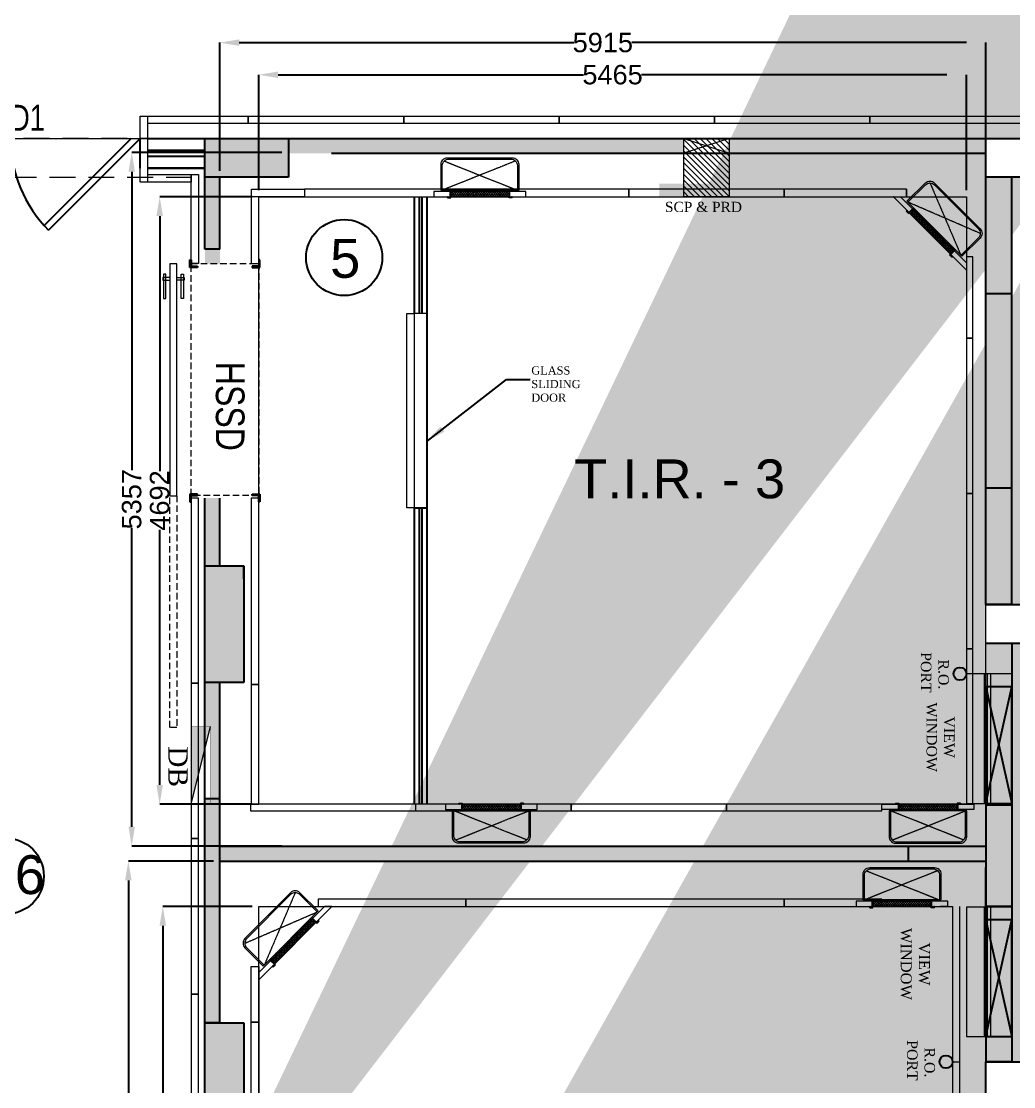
# Model space of a CAD drawing. Extents: x 11034434 to 11724204, y -4674497 to -3911811.
# Drawn here: x 11299033 to 11306696, y -4626334 to -4618108 of the extents above; entities that cross this region are included whole.
import ezdxf

# ---------------------------------------------------------------- set-up
doc = ezdxf.new("R2010")
doc.units = 0
doc.header["$MEASUREMENT"] = 0
doc.header["$PDMODE"] = 35
for name, pattern in [('CENTER', [0]), ('DASHED', [0.75, 0.5, -0.25]), ('DASHED2', [0.375, 0.25, -0.125]), ('HIDDEN', [0.375, 0.25, -0.125])]:
    doc.linetypes.add(name, pattern=pattern)
doc.layers.get('0').update_dxf_attribs({"color": 251, "linetype": 'CONTINUOUS'})
doc.layers.get('Defpoints').update_dxf_attribs({"color": 251, "linetype": 'CONTINUOUS'})
for name, color, linetype, lineweight in [('0.0', 251, 'CONTINUOUS', 0), ('MEDI O2', 3, 'CONTINUOUS', 25), ('OT TEXT', 251, 'CONTINUOUS', 5), ('VENT', 251, 'DASHED', 0), ('WALL PANEL', 7, 'CONTINUOUS', 15)]:
    doc.layers.add(name, color=color, linetype=linetype, lineweight=lineweight)
for name, color, linetype in [('BEAM', 251, 'CONTINUOUS'), ('BLOCK', 251, 'CONTINUOUS'), ('HATCH', 251, 'CONTINUOUS'), ('HS', 251, 'CONTINUOUS'), ('OT WALL', 252, 'CONTINUOUS'), ('OT WRITING BOARD', 7, 'CONTINUOUS'), ('PRD', 251, 'CONTINUOUS'), ('RD', 3, 'CONTINUOUS'), ('SECTION', 251, 'CONTINUOUS')]:
    doc.layers.add(name, color=color, linetype=linetype)
doc.styles.add('0_RM-NM', font='arial.ttf')
doc.styles.add('ARIAL', font='arial.ttf', dxfattribs={"width": 0.75})
doc.styles.add('Arial_3', font='arial.ttf', dxfattribs={"width": 0.8, "height": 245.883234})
doc.styles.get("Standard").update_dxf_attribs({"font": 'arial.ttf'})
doc.dimstyles.new('Scale 50', dxfattribs={"dimscale": 0, "dimtxt": 150, "dimasz": 150, "dimexe": 0, "dimexo": 50, "dimgap": 0, "dimtad": 0, "dimtoh": 1, "dimdec": 0, "dimzin": 0, "dimdsep": 46, "dimtxsty": '0_RM-NM', "dimcen": 0, "dimdle": 100, "dimclrd": 204, "dimclre": 212, "dimclrt": 224, "dimadec": 0, "dimazin": 0, "dimtfac": 1, "dimtdec": 0, "dimtofl": 0, "dimtmove": 1, "dimatfit": 3, "dimfxl": 1, "dimtolj": 1, "dimtzin": 0, "dimlwe": -1, "dimarcsym": 0})

# ---------------------------------------------------------------- blocks, each defined once
blk = doc.blocks.new('A$C4C3A21FC')
at = {"color": 177, "ltscale": 15, "true_color": 0x293189}
for p, q in [((0, 0), (0, 60)), ((0, 60), (60, 60)), ((60, 50), (10, 50)), ((10, 50), (10, 0)), ((60, 60), (60, 50)), ((10, 0), (0, 0))]:
    blk.add_line(p, q, dxfattribs=at)
blk = doc.blocks.new('A$C067107AD')
at = {"color": 21, "linetype": 'DASHED', "lineweight": 20, "ltscale": 100}
blk.add_lwpolyline([(-1790.9, -53.8), (-1790.9, 0), (-3579.8, 0), (-3579.8, -53.8)], close=True, dxfattribs=at)
at = {"color": 14, "lineweight": 20}
blk.add_lwpolyline([(0, -53.8), (-1790.9, -53.8), (-1790.9, 0), (0, 0), (0, -53.8)], dxfattribs=at)
for points in [[(-79.4, 50.9), (-267.4, 50.9), (-267.4, 32.2), (-79.4, 32.2)], [(-106.1, 56.2), (-127.4, 56.2), (-127.4, -1.1), (-106.1, -1.1)], [(-106.1, -109.9), (-127.4, -109.9), (-127.4, -52.7), (-106.1, -52.7)], [(-79.4, -104.6), (-267.4, -104.6), (-267.4, -86), (-79.4, -86)]]:
    blk.add_lwpolyline(points, close=True, dxfattribs=at)
blk = doc.blocks.new('A$C746E60D0')
at = {"lineweight": 15, "ltscale": 200}
h = blk.add_hatch(dxfattribs=at)
h.set_pattern_fill('ANSI37', color=251, scale=100, angle=540, style=0)
h.set_pattern_definition([(225, (40761.635, 430672.29), (8.83883476, -8.83883476), []), (315, (40761.635, 430672.29), (8.83883476, 8.83883476), [])])
h.paths.add_polyline_path([(0, 225.2), (-50, 225.2), (-50, -224.8), (0, -224.8)])
at = {"layer": 'RD', "color": 123, "lineweight": 15}
for p, q in [((-50, -299.6), (-50, 300.1)), ((10, 250.2), (0, 250.2)), ((0, 245.2), (0, 250.2)), ((10, 250.2), (10, 225.2)), ((5, 230.2), (-50, 230.2)), ((10, 225.2), (-50, 225.2)), ((5, 245.2), (0, 245.2)), ((0, -225.2), (0, 225.2)), ((5, 245.2), (5, 230.2)), ((10, -225.2), (-50, -225.2)), ((5, -230.2), (-50, -230.2)), ((5, -245.2), (0, -245.2)), ((0, -250.2), (0, -245.2)), ((5, -245.2), (5, -230.2)), ((10, -250.2), (10, -225.2)), ((10, -250.2), (0, -250.2))]:
    blk.add_line(p, q, dxfattribs=at)
for points in [[(-50, 300.1), (-250, 300.1, 0.414214), (-300, 250.1), (-300, -249.6, 0.414214), (-250, -299.6), (-50, -299.6)], [(-50, 290.1), (-240, 290.1, 0.414214), (-290, 240.1), (-290, -239.6, 0.414214), (-240, -289.6), (-50, -289.6)]]:
    blk.add_lwpolyline(points, format="xyb", dxfattribs=at)
at = {"layer": 'VENT', "linetype": 'DASHED2', "lineweight": 15}
for p, q in [((-275.4, -275), (-50, 290.1)), ((-275.4, 275.4), (-50, -289.6))]:
    blk.add_line(p, q, dxfattribs=at)
blk = doc.blocks.new('A$C42650223')
at = {"layer": 'WALL PANEL', "color": 150, "lineweight": 15}
blk.add_lwpolyline([(282.8, 226.2), (282.8, 282.8), (-282.8, -282.8), (-226.2, -282.8), (282.8, 226.2)], dxfattribs=at)
at = {"layer": 'OT WALL', "xscale": 0.9998750156232056, "yscale": 0.9998750156232056, "zscale": 0.9998750156232056, "rotation": 134.9999999999999}
blk.add_blockref('A$C746E60D0', (0, 0), dxfattribs=at)
blk = doc.blocks.new('A$C3EFD70D2')
at = {"layer": 'WALL PANEL', "color": 150, "lineweight": 15}
blk.add_lwpolyline([(-354.3, 0), (354.3, 0), (354.3, 40), (-354.3, 40)], close=True, dxfattribs=at)
at = {"layer": 'OT WALL', "xscale": -1.000266620452229, "yscale": 1.000266620452229, "zscale": 1.000266620452229, "rotation": 90.00000000008568}
blk.add_blockref('A$C746E60D0', (0.8, 0), dxfattribs=at)
blk = doc.blocks.new('A$C6EB30F4E')
at = {"layer": 'BLOCK', "color": 7, "lineweight": 0, "ltscale": 500}
blk.add_lwpolyline([(0, 1000), (0, 0), (350, 0), (350, 1000)], close=True, dxfattribs=at)
for points in [[(136.3, 1000), (136.3, 0)], [(161.3, 1000), (161.3, 0)], [(186.3, 1000), (186.3, 0)]]:
    blk.add_lwpolyline(points, dxfattribs=at)
blk = doc.blocks.new('*D297')
at = {"color": 212, "ltscale": 500, "transparency": 16777216}
for p, q in [((11300865.7, -4619412), (11300865.7, -4618520.6)), ((11306330.7, -4619412), (11306330.7, -4618520.6))]:
    blk.add_line(p, q, dxfattribs=at)
at = {"color": 204, "lineweight": -2, "ltscale": 500, "transparency": 16777216}
for p, q in [((11301015.7, -4618520.6), (11303373.6, -4618520.6)), ((11306180.7, -4618520.6), (11303822.7, -4618520.6))]:
    blk.add_line(p, q, dxfattribs=at)
at = {"color": 204, "linetype": 'CENTER', "transparency": 16777216}
for points in [[(11301015.7, -4618495.6), (11301015.7, -4618545.6), (11300865.7, -4618520.6)], [(11306180.7, -4618545.6), (11306180.7, -4618495.6), (11306330.7, -4618520.6)]]:
    blk.add_solid(points, dxfattribs=at)
at = {"layer": 'Defpoints', "color": 0, "linetype": 'CENTER', "transparency": 16777216}
for p in [(11306330.7, -4618520.6), (11300865.7, -4619462), (11306330.7, -4619462)]:
    blk.add_point(p, dxfattribs=at)
at = {"color": 224, "linetype": 'CENTER', "ltscale": 500, "transparency": 16777216, "insert": (11303598.2, -4618520.6), "char_height": 150, "attachment_point": 5, "style": '0_RM-NM'}
blk.add_mtext('\\A1;5465', dxfattribs=at)
blk = doc.blocks.new('*D298')
at = {"color": 212, "ltscale": 500, "transparency": 16777216}
for p, q in [((11300815.7, -4619462), (11300101.2, -4619462)), ((11300815.7, -4624153.7), (11300101.2, -4624153.7))]:
    blk.add_line(p, q, dxfattribs=at)
at = {"color": 204, "lineweight": -2, "ltscale": 500, "transparency": 16777216}
for p, q in [((11300101.2, -4619612), (11300101.2, -4621581.6)), ((11300101.2, -4624003.7), (11300101.2, -4622034.1))]:
    blk.add_line(p, q, dxfattribs=at)
at = {"color": 204, "linetype": 'CENTER', "transparency": 16777216}
for points in [[(11300126.2, -4619612), (11300076.2, -4619612), (11300101.2, -4619462)], [(11300076.2, -4624003.7), (11300126.2, -4624003.7), (11300101.2, -4624153.7)]]:
    blk.add_solid(points, dxfattribs=at)
at = {"layer": 'Defpoints', "color": 0, "linetype": 'CENTER', "transparency": 16777216}
for p in [(11300865.7, -4619462), (11300101.2, -4624153.7), (11300865.7, -4624153.7)]:
    blk.add_point(p, dxfattribs=at)
at = {"color": 224, "linetype": 'CENTER', "ltscale": 500, "transparency": 16777216, "insert": (11300101.2, -4621807.8), "char_height": 150, "attachment_point": 5, "rotation": 89.99999, "style": '0_RM-NM'}
blk.add_mtext('\\A1;4692', dxfattribs=at)
blk = doc.blocks.new('*D299')
at = {"color": 212, "ltscale": 500, "transparency": 16777216}
for p, q in [((11300565.7, -4619262), (11300565.7, -4618272.6)), ((11306480.7, -4619262), (11306480.7, -4618272.6))]:
    blk.add_line(p, q, dxfattribs=at)
at = {"color": 204, "lineweight": -2, "ltscale": 500, "transparency": 16777216}
for p, q in [((11300715.7, -4618272.6), (11303298.6, -4618272.6)), ((11306330.7, -4618272.6), (11303747.7, -4618272.6))]:
    blk.add_line(p, q, dxfattribs=at)
at = {"color": 204, "linetype": 'CENTER', "transparency": 16777216}
for points in [[(11300715.7, -4618247.6), (11300715.7, -4618297.6), (11300565.7, -4618272.6)], [(11306330.7, -4618297.6), (11306330.7, -4618247.6), (11306480.7, -4618272.6)]]:
    blk.add_solid(points, dxfattribs=at)
at = {"layer": 'Defpoints', "color": 0, "linetype": 'CENTER', "transparency": 16777216}
for p in [(11306480.7, -4618272.6), (11300565.7, -4619312), (11306480.7, -4619312)]:
    blk.add_point(p, dxfattribs=at)
at = {"color": 224, "linetype": 'CENTER', "ltscale": 500, "transparency": 16777216, "insert": (11303523.2, -4618272.6), "char_height": 150, "attachment_point": 5, "style": '0_RM-NM'}
blk.add_mtext('\\A1;5915', dxfattribs=at)
blk = doc.blocks.new('*D300')
at = {"color": 212, "ltscale": 500, "transparency": 16777216}
for p, q in [((11301045.7, -4619119.6), (11299885.2, -4619119.6)), ((11301045.7, -4624477), (11299885.2, -4624477))]:
    blk.add_line(p, q, dxfattribs=at)
at = {"color": 204, "lineweight": -2, "ltscale": 500, "transparency": 16777216}
for p, q in [((11299885.2, -4619269.6), (11299885.2, -4621574.3)), ((11299885.2, -4624327), (11299885.2, -4622022.3))]:
    blk.add_line(p, q, dxfattribs=at)
at = {"color": 204, "linetype": 'CENTER', "transparency": 16777216}
for points in [[(11299910.2, -4619269.6), (11299860.2, -4619269.6), (11299885.2, -4619119.6)], [(11299860.2, -4624327), (11299910.2, -4624327), (11299885.2, -4624477)]]:
    blk.add_solid(points, dxfattribs=at)
at = {"layer": 'Defpoints', "color": 0, "linetype": 'CENTER', "transparency": 16777216}
for p in [(11301095.7, -4619119.6), (11299885.2, -4624477), (11301095.7, -4624477)]:
    blk.add_point(p, dxfattribs=at)
at = {"color": 224, "linetype": 'CENTER', "ltscale": 500, "transparency": 16777216, "insert": (11299885.2, -4621798.3), "char_height": 150, "attachment_point": 5, "rotation": 90, "style": '0_RM-NM'}
blk.add_mtext('\\A1;5357', dxfattribs=at)
blk = doc.blocks.new('*D291')
at = {"color": 212, "ltscale": 500, "transparency": 16777216}
for p, q in [((11300515.7, -4624592), (11299859.2, -4624592)), ((11300515.7, -4629742), (11299859.2, -4629742))]:
    blk.add_line(p, q, dxfattribs=at)
at = {"color": 204, "lineweight": -2, "ltscale": 500, "transparency": 16777216}
for p, q in [((11299859.2, -4624742), (11299859.2, -4626943.2)), ((11299859.2, -4629592), (11299859.2, -4627390.7))]:
    blk.add_line(p, q, dxfattribs=at)
at = {"color": 204, "linetype": 'CENTER', "transparency": 16777216}
for points in [[(11299884.2, -4624742), (11299834.2, -4624742), (11299859.2, -4624592)], [(11299834.2, -4629592), (11299884.2, -4629592), (11299859.2, -4629742)]]:
    blk.add_solid(points, dxfattribs=at)
at = {"layer": 'Defpoints', "color": 0, "linetype": 'CENTER', "transparency": 16777216}
for p in [(11299859.2, -4624592), (11300565.7, -4624592), (11300565.7, -4629742)]:
    blk.add_point(p, dxfattribs=at)
at = {"color": 224, "linetype": 'CENTER', "ltscale": 500, "transparency": 16777216, "insert": (11299859.2, -4627167), "char_height": 150, "attachment_point": 5, "rotation": 90, "style": '0_RM-NM'}
blk.add_mtext('\\A1;5150', dxfattribs=at)
blk = doc.blocks.new('*D292')
at = {"color": 212, "ltscale": 500, "transparency": 16777216}
for p, q in [((11300815.7, -4624942), (11300125.2, -4624942)), ((11300815.7, -4629592), (11300125.2, -4629592))]:
    blk.add_line(p, q, dxfattribs=at)
at = {"color": 204, "lineweight": -2, "ltscale": 500, "transparency": 16777216}
for p, q in [((11300125.2, -4625092), (11300125.2, -4627040.3)), ((11300125.2, -4629442), (11300125.2, -4627493.7))]:
    blk.add_line(p, q, dxfattribs=at)
at = {"color": 204, "linetype": 'CENTER', "transparency": 16777216}
for points in [[(11300150.2, -4625092), (11300100.2, -4625092), (11300125.2, -4624942)], [(11300100.2, -4629442), (11300150.2, -4629442), (11300125.2, -4629592)]]:
    blk.add_solid(points, dxfattribs=at)
at = {"layer": 'Defpoints', "color": 0, "linetype": 'CENTER', "transparency": 16777216}
for p in [(11300125.2, -4624942), (11300865.7, -4624942), (11300865.7, -4629592)]:
    blk.add_point(p, dxfattribs=at)
at = {"color": 224, "linetype": 'CENTER', "ltscale": 500, "transparency": 16777216, "insert": (11300125.2, -4627267), "char_height": 150, "attachment_point": 5, "rotation": 90, "style": '0_RM-NM'}
blk.add_mtext('\\A1;4650', dxfattribs=at)
blk = doc.blocks.new('A$C2EC22F09')
at = {"lineweight": 15, "ltscale": 5}
h = blk.add_hatch(color=251, dxfattribs=at)
h.dxf.hatch_style = 1
h.paths.add_polyline_path([(150, 300), (0, 300), (0, -300)])
at = {"color": 7, "lineweight": 15, "ltscale": 5}
blk.add_line((0, -300), (150, 300), dxfattribs=at)
at = {"color": 7, "lineweight": 15, "ltscale": 5, "const_width": 2.42}
blk.add_lwpolyline([(0, -300), (0, 300), (150, 300), (150, -300), (0, -300)], dxfattribs=at)
at = {"layer": 'OT TEXT', "color": 117, "lineweight": 5, "insert": (-100.4, -9), "char_height": 150, "attachment_point": 5, "rotation": 270}
blk.add_mtext('{\\fTimes New Roman|b0|i0|c0|p18;\\C5;DB}', dxfattribs=at)

msp = doc.modelspace()

# ---------------------------------------------------------------- hatches: boundary and pattern name
at = {"ltscale": 500}
h = msp.add_hatch(color=256, dxfattribs=at)
h.paths.add_polyline_path([(11304498.9, -4619012), (11304498.9, -4619127), (11306480.7, -4619127), (11306480.7, -4619012)])
h.paths.add_polyline_path([(11304148.9, -4619127), (11304148.9, -4619012), (11301095.7, -4619012), (11301095.7, -4619127)])
at = {"lineweight": 15, "ltscale": 10}
h = msp.add_hatch(dxfattribs=at)
h.set_pattern_fill('ANSI31', color=1, scale=10.000353, angle=270)
h.set_pattern_definition([(315, (11613809.818, -5108877.197), (22.451432, 22.451432), [])])
h.paths.add_polyline_path([(11304148.9, -4619012), (11304498.9, -4619012), (11304498.9, -4619462), (11304148.9, -4619462)])
at = {"ltscale": 500}
for points in [[(11300565.7, -4619312), (11300450.7, -4619312), (11300450.7, -4619980), (11300565.7, -4619980)], [(11300562.7, -4621788.6), (11300447.7, -4621788.6), (11300450.7, -4622312), (11300565.7, -4622312)], [(11300565.7, -4624112), (11300450.7, -4624112), (11300450.7, -4624942), (11300565.7, -4624942)], [(11306480.7, -4624477), (11300565.7, -4624477), (11300565.7, -4624592), (11306480.7, -4624592)]]:
    msp.add_hatch(color=256, dxfattribs=at).paths.add_polyline_path(points)
at = {"layer": 'HATCH', "ltscale": 500}
h = msp.add_hatch(color=251, dxfattribs=at)
h.dxf.hatch_style = 1
h.paths.add_polyline_path([(11284390.7, -4648802), (11284690.7, -4648802), (11284690.7, -4649702), (11284390.7, -4649702)])
h.paths.add_polyline_path([(11327800.7, -4652667), (11328700.7, -4652667), (11328700.7, -4652967), (11327800.7, -4652967)])
h.paths.add_polyline_path([(11302215.7, -4658732), (11302515.7, -4658732), (11302515.7, -4659632), (11302215.7, -4659632)])
h.paths.add_polyline_path([(11324600.7, -4658732), (11325200.7, -4658732), (11325200.7, -4659032), (11324600.7, -4659032)])
h.paths.add_polyline_path([(11280960.7, -4640612), (11281710.7, -4640612), (11281710.7, -4640912), (11280960.7, -4640912)])
h.paths.add_polyline_path([(11280960.7, -4644142), (11281860.7, -4644142), (11281860.7, -4644442), (11280960.7, -4644442)])
h.paths.add_polyline_path([(11317942.4, -4658632), (11318770.7, -4658632), (11318770.7, -4658932), (11317942.4, -4658932)])
h.paths.add_polyline_path([(11294185.7, -4658032), (11294485.7, -4658032), (11294485.7, -4658932), (11294185.7, -4658932)])
h.paths.add_polyline_path([(11288015.7, -4658182), (11288315.7, -4658182), (11288315.7, -4658932), (11288015.7, -4658932)])
h.paths.add_polyline_path([(11287690.7, -4658957), (11287990.7, -4658957), (11287990.7, -4659707), (11287690.7, -4659707)])
h.paths.add_polyline_path([(11280960.7, -4629742), (11281710.7, -4629742), (11281710.7, -4630042), (11280960.7, -4630042)])
h.paths.add_polyline_path([(11327800.7, -4629742), (11328700.7, -4629742), (11328700.7, -4630042), (11327800.7, -4630042)])
h.paths.add_polyline_path([(11280860.7, -4648802), (11281160.7, -4648802), (11281160.7, -4649702), (11280860.7, -4649702)])
h.paths.add_polyline_path([(11287690.7, -4658182), (11287990.7, -4658182), (11287990.7, -4658932), (11287690.7, -4658932)])
h.paths.add_polyline_path([(11327700.7, -4616012), (11328000.7, -4616012), (11328000.7, -4615033.7), (11327700.7, -4615033.7)])
h.paths.add_polyline_path([(11280960.7, -4637012), (11281710.7, -4637012), (11281710.7, -4637312), (11280960.7, -4637312)])
h.paths.add_polyline_path([(11309415.7, -4658732), (11309715.7, -4658732), (11309715.7, -4659632), (11309415.7, -4659632)])
h.paths.add_polyline_path([(11327800.7, -4609782), (11328700.7, -4609782), (11328700.7, -4610082), (11327800.7, -4610082)])
h.paths.add_polyline_path([(11327800.7, -4626142), (11328700.7, -4626142), (11328700.7, -4626442), (11327800.7, -4626442)])
h.paths.add_polyline_path([(11280960.7, -4633412), (11281710.7, -4633412), (11281710.7, -4633712), (11280960.7, -4633712)])
h.paths.add_polyline_path([(11313015.7, -4652702), (11313315.7, -4652702), (11313315.7, -4653602), (11313015.7, -4653602)])
h.paths.add_polyline_path([(11327800.7, -4633412), (11328700.7, -4633412), (11328700.7, -4633712), (11327800.7, -4633712)])
h.paths.add_polyline_path([(11286005.7, -4619012), (11286305.7, -4619012), (11286305.7, -4619612), (11286005.7, -4619612)])
h.paths.add_polyline_path([(11280960.7, -4619012), (11281860.7, -4619012), (11281860.7, -4619312), (11280960.7, -4619312)])
h.paths.add_polyline_path([(11327800.7, -4619012), (11328600.7, -4619012), (11328600.7, -4619312), (11327800.7, -4619312)])
h.paths.add_polyline_path([(11324600.7, -4647742), (11325299.6, -4647742), (11325299.6, -4648042), (11324600.7, -4648042)])
h.paths.add_polyline_path([(11321770.7, -4658632), (11322598.9, -4658632), (11322598.9, -4658932), (11321770.7, -4658932)])
h.paths.add_polyline_path([(11327800.7, -4640612), (11328700.7, -4640612), (11328700.7, -4640912), (11327800.7, -4640912)])
h.paths.add_polyline_path([(11286005.7, -4615412), (11286305.7, -4615412), (11286305.7, -4616012), (11286005.7, -4616012)])
h.paths.add_polyline_path([(11286330.7, -4615412), (11286630.7, -4615412), (11286630.7, -4616012), (11286330.7, -4616012)])
h.paths.add_polyline_path([(11282340.7, -4615112), (11282640.7, -4615112), (11282640.7, -4616012), (11282340.7, -4616012)])
h.paths.add_polyline_path([(11327800.7, -4658632), (11328700.7, -4658632), (11328700.7, -4658932), (11327800.7, -4658932)])
h.paths.add_polyline_path([(11300450.7, -4607482), (11300750.7, -4607482), (11300750.7, -4608382), (11300450.7, -4608382)])
h.paths.add_polyline_path([(11306480.7, -4607482), (11306780.7, -4607482), (11306780.7, -4608382), (11306480.7, -4608382)])
h.paths.add_polyline_path([(11284390.7, -4658182), (11284690.7, -4658182), (11284690.7, -4658932), (11284390.7, -4658932)])
h.paths.add_polyline_path([(11286330.7, -4619012), (11286630.7, -4619012), (11286630.7, -4619612), (11286330.7, -4619612)])
h.paths.add_polyline_path([(11297150.7, -4607482), (11297450.7, -4607482), (11297450.7, -4608382), (11297150.7, -4608382)])
h.paths.add_polyline_path([(11282340.7, -4609232), (11282640.7, -4609232), (11282640.7, -4609982), (11282340.7, -4609982)])
h.paths.add_polyline_path([(11286005.7, -4622612), (11286305.7, -4622612), (11286305.7, -4623212), (11286005.7, -4623212)])
h.paths.add_polyline_path([(11286330.7, -4623212), (11286630.7, -4623212), (11286630.7, -4622612), (11286330.7, -4622612)])
h.paths.add_polyline_path([(11284390.7, -4643692), (11284690.7, -4643692), (11284690.7, -4644442), (11284390.7, -4644442)])
h.paths.add_polyline_path([(11286005.7, -4609232), (11286305.7, -4609232), (11286305.7, -4609982), (11286005.7, -4609982)])
h.paths.add_polyline_path([(11283940.7, -4658957), (11284690.7, -4658957), (11284690.7, -4659257), (11283940.7, -4659257)])
h.paths.add_polyline_path([(11313015.7, -4658732), (11313315.7, -4658732), (11313315.7, -4659632), (11313015.7, -4659632)])
h.paths.add_polyline_path([(11284390.7, -4652702), (11284690.7, -4652702), (11284690.7, -4653452), (11284390.7, -4653452)])
h.paths.add_polyline_path([(11305815.7, -4658732), (11306115.7, -4658732), (11306115.7, -4659632), (11305815.7, -4659632)])
h.paths.add_polyline_path([(11327800.7, -4622612), (11328700.7, -4622612), (11328700.7, -4622912), (11327800.7, -4622912)])
h.paths.add_polyline_path([(11280960.7, -4626142), (11281710.7, -4626142), (11281710.7, -4626442), (11280960.7, -4626442)])
h.paths.add_polyline_path([(11321770.7, -4658957), (11322370.7, -4658957), (11322370.7, -4659257), (11321770.7, -4659257)])
h.paths.add_polyline_path([(11280685.7, -4658957), (11281435.7, -4658957), (11281435.7, -4659257), (11280685.7, -4659257)])
h.paths.add_polyline_path([(11318170.7, -4658957), (11318770.7, -4658957), (11318770.7, -4659257), (11318170.7, -4659257)])
h.paths.add_polyline_path([(11281860.7, -4622612), (11280960.7, -4622612), (11280960.7, -4622912), (11281860.7, -4622912)])
h.paths.add_polyline_path([(11294185.7, -4652702), (11294485.7, -4652702), (11294485.7, -4653602), (11294185.7, -4653602)])
h.paths.add_polyline_path([(11298615.7, -4658732), (11298915.7, -4658732), (11298915.7, -4659632), (11298615.7, -4659632)])
h.paths.add_polyline_path([(11318470.7, -4652702), (11318770.7, -4652702), (11318770.7, -4653602), (11318470.7, -4653602)])
h.paths.add_polyline_path([(11327800.7, -4644142), (11328700.7, -4644142), (11328700.7, -4644442), (11327800.7, -4644442)])
h.paths.add_polyline_path([(11327800.7, -4649402), (11328778.9, -4649402), (11328778.9, -4649702), (11327800.7, -4649702)])
h.paths.add_polyline_path([(11288760.7, -4609082), (11289060.7, -4609082), (11289060.7, -4609982), (11288760.7, -4609982)])
edge = h.paths.add_edge_path()
edge.add_line((11309265.7, -4609082), (11309265.7, -4609982))
edge.add_line((11321770.7, -4649702), (11322748.9, -4649702))
edge.add_line((11287690.7, -4643692), (11287690.7, -4644442))
edge.add_line((11309565.7, -4616012), (11309565.7, -4615112))
edge.add_line((11287990.7, -4653452), (11287990.7, -4652702))
edge.add_line((11288015.7, -4652702), (11288015.7, -4653452))
h.paths.add_polyline_path([(11306480.7, -4649402), (11307380.7, -4649402), (11307380.7, -4649702), (11306480.7, -4649702)], flags=17)
h.paths.add_polyline_path([(11291120.7, -4648802), (11291420.7, -4648802), (11291420.7, -4649702), (11291120.7, -4649702)], flags=17)
h.paths.add_polyline_path([(11288015.7, -4648952), (11288315.7, -4648952), (11288315.7, -4649702), (11288015.7, -4649702)], flags=17)
h.paths.add_polyline_path([(11288015.7, -4652702), (11288315.7, -4652702), (11288315.7, -4653452), (11288015.7, -4653452)], flags=17)
h.paths.add_polyline_path([(11296472.4, -4649402), (11297450.7, -4649402), (11297450.7, -4649702), (11296472.4, -4649702)], flags=17)
h.paths.add_polyline_path([(11298276.5, -4652702), (11299254.8, -4652702), (11299254.8, -4653002), (11298276.5, -4653002)], flags=17)
h.paths.add_polyline_path([(11311840.7, -4649402), (11312740.7, -4649402), (11312740.7, -4649702), (11311840.7, -4649702)], flags=17)
h.paths.add_polyline_path([(11300450.7, -4649402), (11301428.9, -4649402), (11301428.9, -4649702), (11300450.7, -4649702)], flags=17)
h.paths.add_polyline_path([(11317870.7, -4649402), (11318770.7, -4649402), (11318770.7, -4649702), (11317870.7, -4649702)], flags=17)
h.paths.add_polyline_path([(11287690.7, -4648952), (11287990.7, -4648952), (11287990.7, -4649702), (11287690.7, -4649702)], flags=17)
h.paths.add_polyline_path([(11287690.7, -4652702), (11287990.7, -4652702), (11287990.7, -4653452), (11287690.7, -4653452)], flags=17)
h.paths.add_polyline_path([(11311840.7, -4622612), (11312740.7, -4622612), (11312740.7, -4622912), (11311840.7, -4622912)], flags=17)
h.paths.add_polyline_path([(11306480.7, -4615412), (11306780.7, -4615412), (11306780.7, -4616012), (11306480.7, -4616012)], flags=16)
h.paths.add_polyline_path([(11306480.7, -4629742), (11307380.7, -4629742), (11307380.7, -4630042), (11306480.7, -4630042)], flags=17)
h.paths.add_polyline_path([(11303250.7, -4613552), (11303850.7, -4613552), (11303850.7, -4613852), (11303250.7, -4613852)], flags=17)
h.paths.add_polyline_path([(11303250.7, -4615712), (11303850.7, -4615712), (11303850.7, -4616012), (11303250.7, -4616012)], flags=16)
h.paths.add_polyline_path([(11311840.7, -4644142), (11312740.7, -4644142), (11312740.7, -4644442), (11311840.7, -4644442)], flags=17)
h.paths.add_polyline_path([(11287690.7, -4643692), (11287990.7, -4643692), (11287990.7, -4644442), (11287690.7, -4644442)], flags=17)
h.paths.add_polyline_path([(11297450.7, -4633712), (11296550.7, -4633712), (11296550.7, -4633412), (11297450.7, -4633412)], flags=17)
h.paths.add_polyline_path([(11290520.7, -4640612), (11291420.7, -4640612), (11291420.7, -4640912), (11290520.7, -4640912)], flags=17)
h.paths.add_polyline_path([(11297150.7, -4643842), (11297450.7, -4643842), (11297450.7, -4644742), (11297150.7, -4644742)], flags=17)
h.paths.add_polyline_path([(11290520.7, -4644142), (11291420.7, -4644142), (11291420.7, -4644442), (11290520.7, -4644442)], flags=17)
h.paths.add_polyline_path([(11306480.7, -4640612), (11307380.7, -4640612), (11307380.7, -4640912), (11306480.7, -4640912)], flags=17)
h.paths.add_polyline_path([(11288015.7, -4643692), (11288315.7, -4643692), (11288315.7, -4644442), (11288015.7, -4644442)], flags=17)
h.paths.add_polyline_path([(11290520.7, -4637012), (11291420.7, -4637012), (11291420.7, -4637312), (11290520.7, -4637312)], flags=17)
h.paths.add_polyline_path([(11311840.7, -4626142), (11312740.7, -4626142), (11312740.7, -4626442), (11311840.7, -4626442)], flags=17)
h.paths.add_polyline_path([(11311840.7, -4637012), (11312740.7, -4637012), (11312740.7, -4637312), (11311840.7, -4637312)], flags=17)
h.paths.add_polyline_path([(11311840.7, -4633412), (11312740.7, -4633412), (11312740.7, -4633712), (11311840.7, -4633712)], flags=17)
h.paths.add_polyline_path([(11315340.7, -4647742), (11315940.7, -4647742), (11315940.7, -4648042), (11315340.7, -4648042)], flags=17)
h.paths.add_polyline_path([(11321770.7, -4629742), (11322670.7, -4629742), (11322670.7, -4630042), (11321770.7, -4630042)], flags=17)
h.paths.add_polyline_path([(11317870.7, -4629742), (11318770.7, -4629742), (11318770.7, -4630042), (11317870.7, -4630042)], flags=17)
h.paths.add_polyline_path([(11300450.7, -4636712), (11300750.7, -4636712), (11300750.7, -4637612), (11300450.7, -4637612)], flags=17)
h.paths.add_polyline_path([(11306480.7, -4637012), (11307380.7, -4637012), (11307380.7, -4637312), (11306480.7, -4637312)], flags=17)
h.paths.add_polyline_path([(11321770.7, -4649402), (11322748.9, -4649402), (11322748.9, -4649702), (11321770.7, -4649702)], flags=17)
h.paths.add_polyline_path([(11297150.7, -4636712), (11297450.7, -4636712), (11297450.7, -4637612), (11297150.7, -4637612)], flags=17)
h.paths.add_polyline_path([(11318470.7, -4636712), (11318770.7, -4636712), (11318770.7, -4637612), (11318470.7, -4637612)], flags=17)
h.paths.add_polyline_path([(11300450.7, -4629742), (11301350.7, -4629742), (11301350.7, -4630042), (11300450.7, -4630042)], flags=17)
h.paths.add_polyline_path([(11313568.2, -4615712), (11314468.2, -4615712), (11314468.2, -4616012), (11313568.2, -4616012)], flags=17)
h.paths.add_polyline_path([(11317870.7, -4615712), (11318770.7, -4615712), (11318770.7, -4616012), (11317870.7, -4616012)], flags=17)
h.paths.add_polyline_path([(11321770.7, -4615712), (11322670.7, -4615712), (11322670.7, -4616012), (11321770.7, -4616012)], flags=17)
h.paths.add_polyline_path([(11306480.7, -4633412), (11307380.7, -4633412), (11307380.7, -4633712), (11306480.7, -4633712)], flags=17)
h.paths.add_polyline_path([(11300450.7, -4633412), (11301350.7, -4633412), (11301350.7, -4633712), (11300450.7, -4633712)], flags=17)
h.paths.add_polyline_path([(11294020.7, -4647742), (11294620.7, -4647742), (11294620.7, -4648042), (11294020.7, -4648042)], flags=17)
h.paths.add_polyline_path([(11306480.7, -4622612), (11307380.7, -4622612), (11307380.7, -4622912), (11306480.7, -4622912)], flags=17)
h.paths.add_polyline_path([(11290520.7, -4633412), (11291420.7, -4633412), (11291420.7, -4633712), (11290520.7, -4633712)], flags=17)
h.paths.add_polyline_path([(11321770.7, -4633412), (11322670.7, -4633412), (11322670.7, -4633712), (11321770.7, -4633712)], flags=17)
h.paths.add_polyline_path([(11317870.7, -4633412), (11318770.7, -4633412), (11318770.7, -4633712), (11317870.7, -4633712)], flags=17)
h.paths.add_polyline_path([(11321770.7, -4636712), (11322070.7, -4636712), (11322070.7, -4637612), (11321770.7, -4637612)], flags=17)
h.paths.add_polyline_path([(11300450.7, -4640312), (11300750.7, -4640312), (11300750.7, -4641212), (11300450.7, -4641212)], flags=17)
h.paths.add_polyline_path([(11321770.7, -4643842), (11322070.7, -4643842), (11322070.7, -4644742), (11321770.7, -4644742)], flags=17)
h.paths.add_polyline_path([(11306480.7, -4626142), (11307380.7, -4626142), (11307380.7, -4626442), (11306480.7, -4626442)], flags=17)
h.paths.add_polyline_path([(11318470.7, -4625842), (11318770.7, -4625842), (11318770.7, -4626742), (11318470.7, -4626742)], flags=17)
h.paths.add_polyline_path([(11321770.7, -4625842), (11322070.7, -4625842), (11322070.7, -4626742), (11321770.7, -4626742)], flags=17)
h.paths.add_polyline_path([(11296550.7, -4629742), (11297450.7, -4629742), (11297450.7, -4630042), (11296550.7, -4630042)], flags=17)
h.paths.add_polyline_path([(11311645.4, -4629741.8), (11312740.7, -4629742), (11312740.7, -4630042), (11311645.4, -4630041.8)], flags=17)
h.paths.add_polyline_path([(11290520.7, -4629742), (11291420.7, -4629742), (11291420.7, -4630042), (11290520.7, -4630042)], flags=17)
h.paths.add_polyline_path([(11305476.5, -4652702), (11306454.8, -4652702), (11306454.8, -4653002), (11305476.5, -4653002)], flags=17)
h.paths.add_polyline_path([(11297150.7, -4640312), (11297450.7, -4640312), (11297450.7, -4641212), (11297150.7, -4641212)], flags=17)
h.paths.add_polyline_path([(11293005.7, -4609982), (11293305.7, -4609982), (11293305.7, -4609182), (11293005.7, -4609182)], flags=17)
h.paths.add_polyline_path([(11321770.7, -4622312), (11322070.7, -4622312), (11322070.7, -4623212), (11321770.7, -4623212)], flags=17)
h.paths.add_polyline_path([(11297150.7, -4612952), (11297450.7, -4612952), (11297450.7, -4613852), (11297150.7, -4613852)], flags=17)
h.paths.add_polyline_path([(11311840.7, -4619012), (11312740.7, -4619012), (11312740.7, -4619312), (11311840.7, -4619312)], flags=17)
h.paths.add_polyline_path([(11306480.7, -4612952), (11306780.7, -4612952), (11306780.7, -4613852), (11306480.7, -4613852)], flags=17)
h.paths.add_polyline_path([(11293005.7, -4615112), (11293305.7, -4615112), (11293305.7, -4616012), (11293005.7, -4616012)], flags=17)
h.paths.add_polyline_path([(11309265.7, -4615112), (11309565.7, -4615112), (11309565.7, -4616012), (11309265.7, -4616012)], flags=16)
h.paths.add_polyline_path([(11290520.7, -4619012), (11291420.7, -4619012), (11291420.7, -4619312), (11290520.7, -4619312)], flags=17)
h.paths.add_polyline_path([(11300450.7, -4619012), (11301095.7, -4619012), (11301095.7, -4619312), (11300450.7, -4619312)], flags=17)
h.paths.add_polyline_path([(11288760.7, -4615112), (11289060.7, -4615112), (11289060.7, -4616012), (11288760.7, -4616012)], flags=17)
h.paths.add_polyline_path([(11318470.7, -4609082), (11318770.7, -4609082), (11318770.7, -4609982), (11318470.7, -4609982)], flags=17)
h.paths.add_polyline_path([(11297150.7, -4615112), (11297450.7, -4615112), (11297450.7, -4616012), (11297150.7, -4616012)], flags=17)
h.paths.add_polyline_path([(11313868.2, -4609082), (11314168.2, -4609082), (11314168.2, -4609982), (11313868.2, -4609982)], flags=17)
h.paths.add_polyline_path([(11321770.7, -4619012), (11322670.7, -4619012), (11322670.7, -4619312), (11321770.7, -4619312)], flags=17)
h.paths.add_polyline_path([(11297150.7, -4625842), (11297450.7, -4625842), (11297450.7, -4626742), (11297150.7, -4626742)], flags=17)
h.paths.add_polyline_path([(11290520.7, -4622612), (11291420.7, -4622612), (11291420.7, -4622912), (11290520.7, -4622912)], flags=17)
h.paths.add_polyline_path([(11309265.7, -4609082), (11309565.7, -4609082), (11309565.7, -4609982), (11309265.7, -4609982)], flags=17)
h.paths.add_polyline_path([(11317870.7, -4619012), (11318770.7, -4619012), (11318770.7, -4619312), (11317870.7, -4619312)], flags=17)
h.paths.add_polyline_path([(11321770.7, -4609082), (11322070.7, -4609082), (11322070.7, -4609982), (11321770.7, -4609982)], flags=17)
h.paths.add_polyline_path([(11309076.5, -4652702), (11310054.8, -4652702), (11310054.8, -4653002), (11309076.5, -4653002)], flags=17)
h.paths.add_polyline_path([(11306480.7, -4619012), (11307380.7, -4619012), (11307380.7, -4619312), (11306480.7, -4619312)], flags=17)
h.paths.add_polyline_path([(11306480.7, -4644142), (11307380.7, -4644142), (11307380.7, -4644442), (11306480.7, -4644442)], flags=17)
h.paths.add_polyline_path([(11300450.7, -4622312), (11300750.7, -4622312), (11300750.7, -4623212), (11300450.7, -4623212)], flags=17)
h.paths.add_polyline_path([(11311840.7, -4640612), (11312740.7, -4640612), (11312740.7, -4640912), (11311840.7, -4640912)], flags=17)
h.paths.add_polyline_path([(11297150.7, -4623212), (11297450.7, -4623212), (11297450.7, -4622314.4), (11297150.7, -4622314.4)], flags=17)
h.paths.add_polyline_path([(11318470.7, -4640312), (11318770.7, -4640312), (11318770.7, -4641212), (11318470.7, -4641212)], flags=17)
h.paths.add_polyline_path([(11300450.7, -4643842), (11300750.7, -4643842), (11300750.7, -4644742), (11300450.7, -4644742)], flags=17)
h.paths.add_polyline_path([(11321770.7, -4640312), (11322070.7, -4640312), (11322070.7, -4641212), (11321770.7, -4641212)], flags=17)
h.paths.add_polyline_path([(11296472.4, -4619012), (11297450.7, -4619012), (11297450.7, -4619312), (11296472.4, -4619312)], flags=17)
h.paths.add_polyline_path([(11318470.7, -4643842), (11318770.7, -4643842), (11318770.7, -4644742), (11318470.7, -4644742)], flags=17)
h.paths.add_polyline_path([(11300450.7, -4625842), (11300750.7, -4625842), (11300750.7, -4626742), (11300450.7, -4626742)], flags=17)
h.paths.add_polyline_path([(11290520.7, -4626142), (11291420.7, -4626142), (11291420.7, -4626442), (11290520.7, -4626442)], flags=17)
h.paths.add_polyline_path([(11318470.7, -4622312), (11318770.7, -4622312), (11318770.7, -4623212), (11318470.7, -4623212)], flags=17)
h.paths.add_polyline_path([(11322070.7, -4652759.1), (11321770.7, -4652759.1), (11321770.7, -4653680.2), (11322070.7, -4653680.2)])
at = {"layer": 'HS', "lineweight": -3, "ltscale": 500}
h = msp.add_hatch(color=256, dxfattribs=at)
h.dxf.hatch_style = 1
h.paths.add_polyline_path([(11306680.7, -4621712), (11306480.7, -4621712), (11306480.7, -4622612), (11306680.7, -4622612)])
h.paths.add_polyline_path([(11306680.7, -4619312), (11306480.7, -4619312), (11306480.7, -4620212), (11306680.7, -4620212)])
h = msp.add_hatch(color=256, dxfattribs=at)
h.dxf.hatch_style = 1
h.paths.add_polyline_path([(11306480.7, -4621712), (11306680.7, -4621712), (11306680.7, -4620212), (11306480.7, -4620212)])
h = msp.add_hatch(color=256, dxfattribs=at)
h.dxf.hatch_style = 1
h.paths.add_polyline_path([(11306480.7, -4622912), (11306480.7, -4623146.9), (11306680.7, -4623146.9), (11306680.7, -4622912)])
at = {"layer": 'HS', "linetype": 'CENTER', "ltscale": 500, "true_color": 0x636466}
h = msp.add_hatch(color=251, dxfattribs=at)
h.dxf.hatch_style = 1
h.paths.add_polyline_path([(11300565.7, -4623212), (11300450.7, -4623212), (11300450.7, -4623553.7), (11300493.5, -4623553.7), (11300493.5, -4624112), (11300565.7, -4624112)])
at = {"layer": 'HS', "lineweight": -3, "ltscale": 500}
h = msp.add_hatch(color=256, dxfattribs=at)
h.dxf.hatch_style = 1
h.paths.add_polyline_path([(11306680.7, -4624156.7), (11306480.7, -4624156.7), (11306480.7, -4624942), (11306680.7, -4624942)])
at = {"layer": 'HS', "linetype": 'CENTER', "ltscale": 500, "true_color": 0x636466}
h = msp.add_hatch(color=251, dxfattribs=at)
h.dxf.hatch_style = 1
h.paths.add_polyline_path([(11300565.7, -4625842), (11300565.7, -4624942), (11300450.7, -4624942), (11300450.7, -4625842)])
at = {"layer": 'HS', "lineweight": -3, "ltscale": 500}
h = msp.add_hatch(color=256, dxfattribs=at)
h.dxf.hatch_style = 1
h.paths.add_polyline_path([(11306480.7, -4626142), (11306680.7, -4626142), (11306680.7, -4625946.9), (11306480.7, -4625946.9)])
at = {"layer": 'OT WRITING BOARD', "lineweight": 5, "ltscale": 30}
h = msp.add_hatch(color=256, dxfattribs=at)
h.dxf.hatch_style = 1
h.paths.add_polyline_path([(11303960.1, -4619462.4), (11303960, -4619362.4), (11304660, -4619362.7), (11304660.1, -4619462.8)])

# ---------------------------------------------------------------- linework, layer by layer
at = {"lineweight": 25}
for p, q in [((11299880.8, -4619012.8), (11299209.1, -4619684.6)), ((11299950.7, -4619013.7), (11299243.6, -4619720.8)), ((11300007.8, -4619012), (11300450.7, -4619012)), ((11301428.9, -4619012), (11306480.7, -4619012)), ((11300007.8, -4619104), (11300450.7, -4619104)), ((11300007.8, -4619150), (11300450.7, -4619150)), ((11301428.9, -4619127), (11306480.7, -4619127)), ((11300007.8, -4619242), (11300450.7, -4619242)), ((11300450.7, -4619866.6), (11300450.7, -4619312)), ((11300565.7, -4619866.6), (11300565.7, -4619312)), ((11306480.7, -4622612), (11306480.7, -4619312)), ((11306680.7, -4619312), (11306480.7, -4619312)), ((11306680.7, -4622612), (11306680.7, -4619312)), ((11302065.9, -4619462), (11302065.9, -4620364.8)), ((11302104.9, -4619462), (11302104.9, -4620364.8)), ((11302126.9, -4620364.8), (11302126.9, -4619462)), ((11302165.9, -4624153.7), (11302165.9, -4619462)), ((11300565.7, -4619866.6), (11300450.7, -4619866.6)), ((11306680.7, -4620212), (11306480.7, -4620212)), ((11306680.7, -4621712), (11306480.7, -4621712)), ((11300450.7, -4622312), (11300450.7, -4621788.6)), ((11300565.7, -4622312), (11300565.7, -4621788.6)), ((11302065.9, -4621864.7), (11302065.9, -4624153.7)), ((11302065.9, -4621864.7), (11302165.9, -4621864.7)), ((11302104.9, -4621864.7), (11302104.9, -4624153.7)), ((11302126.9, -4624153.7), (11302126.9, -4621864.7)), ((11300750.7, -4622412), (11300750.7, -4622312)), ((11306680.7, -4622612), (11306480.7, -4622612)), ((11306680.7, -4622912), (11306480.7, -4622912)), ((11306680.7, -4622912), (11306680.7, -4626142)), ((11300565.7, -4623212), (11300450.7, -4623212)), ((11300450.7, -4625842), (11300450.7, -4623212)), ((11300565.7, -4625842), (11300565.7, -4623212)), ((11306480.7, -4623812), (11306480.7, -4626142)), ((11300565.7, -4624112), (11300450.7, -4624112)), ((11306480.7, -4624156.7), (11306680.7, -4624156.7)), ((11300565.7, -4624477), (11306480.7, -4624477)), ((11301765.9, -4624477), (11301865.9, -4624477)), ((11300565.7, -4624592), (11306480.7, -4624592)), ((11300565.7, -4624942), (11300450.7, -4624942)), ((11306680.7, -4624942), (11306480.7, -4624942)), ((11300565.7, -4625842), (11300450.7, -4625842)), ((11306680.7, -4626142), (11306480.7, -4626142))]:
    msp.add_line(p, q, dxfattribs=at)
at = {"lineweight": 25, "ltscale": 500}
for p, q in [((11299950.7, -4619242), (11299950.7, -4619012)), ((11300007.8, -4619012), (11318770.7, -4619012)), ((11300450.7, -4619866.6), (11300450.7, -4619012)), ((11301095.7, -4619012), (11301095.7, -4619312)), ((11306480.7, -4619312), (11306480.7, -4619012)), ((11300450.7, -4619242), (11300007.8, -4619242)), ((11301095.7, -4619312), (11300450.7, -4619312)), ((11307380.7, -4619312), (11306480.7, -4619312)), ((11300450.7, -4627642), (11300450.7, -4621788.6)), ((11300450.7, -4622312), (11300750.7, -4622312)), ((11300750.7, -4622312), (11300750.7, -4623212)), ((11306480.7, -4622612), (11307380.7, -4622612)), ((11307380.7, -4622912), (11306480.7, -4622912)), ((11300750.7, -4623212), (11300450.7, -4623212)), ((11305880.7, -4624477), (11305880.7, -4624592)), ((11305880.7, -4624477), (11306480.7, -4624477)), ((11305880.7, -4624592), (11306480.7, -4624592)), ((11306480.7, -4625242), (11306480.7, -4624642)), ((11300450.7, -4625842), (11300750.7, -4625842)), ((11300750.7, -4625842), (11300750.7, -4626742)), ((11306480.7, -4626442), (11306480.7, -4626142)), ((11306480.7, -4626142), (11307380.7, -4626142))]:
    msp.add_line(p, q, dxfattribs=at)
at = {"color": 1, "linetype": 'DASHED2', "lineweight": 5, "ltscale": 200}
msp.add_lwpolyline([(11300865.7, -4619978.8), (11300865.7, -4621768.4), (11300343.1, -4621768.4), (11300344, -4619978.8)], close=True, dxfattribs=at)
at = {"color": 114, "lineweight": 5, "ltscale": 15, "true_color": 0x139b48, "const_width": 0.18}
for points in [[(11300343.5, -4619978.6), (11300865.7, -4619979), (11300865.7, -4619999), (11300343.5, -4619999), (11300343.5, -4619978.6)], [(11300343, -4621788.6), (11300865.6, -4621788.6), (11300865.7, -4621768.6), (11300343.1, -4621768.2), (11300343, -4621788.6)]]:
    msp.add_lwpolyline(points, dxfattribs=at)
at = {"lineweight": -3, "ltscale": 500}
for centre in [(11301525.8, -4619932.4), (11298913, -4624708.8)]:
    msp.add_circle(centre, 293.8, dxfattribs=at)
at = {"color": 1, "ltscale": 500}
for centre in [(11306280.9, -4623146.4), (11306173.9, -4626142.5)]:
    msp.add_circle(centre, 49.8, dxfattribs=at)
msp.add_ellipse((11299950.7, -4619013.7), major_axis=(717.2, 696.9), ratio=1, start_param=2.370538, end_param=3.155939)
at = {"layer": '0.0', "ltscale": 500}
for p, q in [((11297950.7, -4619012.8), (11299950.7, -4619012.8)), ((11302165.9, -4620364.8), (11302065.9, -4620364.8)), ((11302165.9, -4621864.7), (11302065.9, -4621864.7)), ((11306480.7, -4623266.1), (11306480.7, -4622612))]:
    msp.add_line(p, q, dxfattribs=at)
msp.add_lwpolyline([(11302008.5, -4620364.8), (11302065.9, -4620364.8), (11302065.9, -4621864.7), (11302008.5, -4621864.7)], close=True, dxfattribs=at)
at = {"layer": 'BEAM', "linetype": 'HIDDEN', "lineweight": 18, "ltscale": 800}
for p, q in [((11300450.7, -4619012), (11297450.7, -4619012)), ((11297450.7, -4619312), (11300450.7, -4619312))]:
    msp.add_line(p, q, dxfattribs=at)
at = {"layer": 'BLOCK', "color": 7, "lineweight": 0, "ltscale": 500}
for points in [[(11300865.7, -4619462), (11306330.7, -4619462), (11306330.7, -4624153.7), (11300865.7, -4624153.7)], [(11300865.7, -4624942.1), (11306223.7, -4624942.1), (11306223.7, -4629592), (11300865.7, -4629592)]]:
    msp.add_lwpolyline(points, close=True, dxfattribs=at)
at = {"layer": 'PRD', "lineweight": 15, "ltscale": 500, "elevation": 1103.3}
msp.add_lwpolyline([(11304148.9, -4619012), (11304498.9, -4619012), (11304498.9, -4619127), (11304148.9, -4619127)], close=True, dxfattribs=at)
for points in [[(11304148.9, -4619012), (11304498.9, -4619127)], [(11304498.9, -4619012), (11304148.9, -4619127)]]:
    msp.add_lwpolyline(points, dxfattribs=at)
at = {"layer": 'PRD', "color": 1, "lineweight": 15, "ltscale": 500, "elevation": 1103.3}
msp.add_lwpolyline([(11304148.9, -4619012), (11304498.9, -4619012), (11304498.9, -4619462), (11304148.9, -4619462)], close=True, dxfattribs=at)
at = {"layer": 'SECTION', "ltscale": 500}
for points in [[(11306680.9, -4623246.9), (11306480.7, -4623246.9), (11306480.7, -4624146.9), (11306680.9, -4624146.9)], [(11306680.9, -4625046.9), (11306480.7, -4625046.9), (11306480.7, -4625946.9), (11306680.9, -4625946.9)]]:
    msp.add_lwpolyline(points, close=True, dxfattribs=at)
for points in [[(11306480.7, -4624146.9), (11306680.9, -4623246.9)], [(11306480.7, -4623246.9), (11306680.7, -4624146.9)], [(11306480.6, -4625046.9), (11306680.7, -4625946.9)], [(11306480.7, -4625946.9), (11306680.9, -4625046.9)]]:
    msp.add_lwpolyline(points, dxfattribs=at)
at = {"layer": 'WALL PANEL', "color": 150, "lineweight": 15}
msp.add_line((11305868.2, -4619404.8, 1103.3), (11305868.2, -4619462), dxfattribs=at)
for points in [[(11299950.7, -4618896.6), (11299950, -4618896.6), (11299950, -4618839.5), (11300785.7, -4618839.5)], [(11300785.7, -4618839.5), (11300785.7, -4618896.6), (11300007.8, -4618896.6)], [(11301985.7, -4618839.5), (11301985.7, -4618896.6), (11300785.6, -4618896.6), (11300785.6, -4618839.5), (11301985.7, -4618839.5)], [(11303185.7, -4618839.5), (11303185.7, -4618896.6), (11301985.6, -4618896.6), (11301985.6, -4618839.5), (11303185.7, -4618839.5)], [(11304385.7, -4618839.5), (11304385.7, -4618896.6), (11303185.6, -4618896.6), (11303185.6, -4618839.5), (11304385.7, -4618839.5)], [(11305585.7, -4618839.5), (11305585.7, -4618896.6), (11304385.6, -4618896.6), (11304385.6, -4618839.5), (11305585.7, -4618839.5)], [(11306785.7, -4618839.5), (11306785.7, -4618896.6), (11305585.6, -4618896.6), (11305585.6, -4618839.5), (11306785.7, -4618839.5)], [(11300007.8, -4619292), (11300343.5, -4619292), (11300343.5, -4619349.1), (11299979.3, -4619349.1)], [(11302078.8, -4624203.7), (11303278.8, -4624203.7), (11303278.8, -4624153.7), (11302078.8, -4624153.7)], [(11304923.9, -4624884.9), (11301323.8, -4624884.9), (11301323.8, -4624942.1), (11304923.9, -4624942.1)], [(11302464.1, -4624884.9), (11302464.1, -4624942.1)], [(11302464.1, -4624942.1), (11302464.1, -4624884.9)], [(11304923.9, -4624942.1), (11304923.9, -4624884.9)], [(11306187.8, -4624942.1), (11306130.7, -4624942.1)], [(11306223.7, -4624942.1), (11306223.7, -4629591.9), (11306280.8, -4629591.9), (11306280.8, -4624942.1)], [(11306223.7, -4626142.1), (11306280.8, -4626142.1)]]:
    msp.add_lwpolyline(points, dxfattribs=at)
for points in [[(11299950.7, -4619349.1), (11299950.7, -4618839.5), (11300007.8, -4618839.5), (11300007.8, -4619349.1)], [(11299950.7, -4619349.1), (11299950.7, -4619012), (11300007.8, -4619012), (11300007.8, -4619349.1)], [(11300400.9, -4619979), (11300343.7, -4619979), (11300343.5, -4619292), (11300400.7, -4619292)], [(11300809.4, -4619462), (11300809.4, -4619404.8), (11301219.1, -4619404.8), (11301219.1, -4619462)], [(11306330.7, -4620553.7), (11306380.7, -4620553.7), (11306380.7, -4619925.7), (11306330.7, -4619925.7)], [(11306330.7, -4621753.7), (11306380.7, -4621753.7), (11306380.7, -4620553.7), (11306330.7, -4620553.7)], [(11300400.7, -4621788.6), (11300343.5, -4621788.6), (11300343.5, -4623218.8), (11300400.7, -4623218.8)], [(11300865.7, -4621788.6), (11300808.5, -4621788.6), (11300808.5, -4623229), (11300865.7, -4623229)], [(11306330.7, -4622953.7), (11306380.7, -4622953.7), (11306380.7, -4621753.7), (11306330.7, -4621753.7)], [(11306330.7, -4624153.7), (11306380.7, -4624153.7), (11306380.7, -4622953.7), (11306330.7, -4622953.7)], [(11300400.7, -4623218.8), (11300343.5, -4623218.8), (11300343.5, -4624418.8), (11300400.7, -4624418.8)], [(11300865.7, -4623229), (11300808.5, -4623229), (11300808.5, -4624153.7), (11300865.7, -4624153.7)], [(11302078.8, -4624203.7), (11302078.8, -4624153.7), (11300803.1, -4624153.7), (11300803.1, -4624203.7)], [(11304478.8, -4624203.7), (11304478.8, -4624153.7), (11303278.8, -4624153.7), (11303278.8, -4624203.7)], [(11305678.8, -4624203.7), (11305678.8, -4624153.7), (11304478.8, -4624153.7), (11304478.8, -4624203.7)], [(11300400.7, -4624418.8), (11300343.5, -4624418.8), (11300343.5, -4625618.8), (11300400.7, -4625618.8)], [(11305678.8, -4624942.1), (11305678.8, -4624884.9), (11304923.8, -4624884.9), (11304923.8, -4624942.1)], [(11300400.7, -4625618.8), (11300343.5, -4625618.8), (11300343.5, -4626818.8), (11300400.7, -4626818.8)]]:
    msp.add_lwpolyline(points, close=True, dxfattribs=at)
at = {"layer": 'WALL PANEL', "color": 150, "lineweight": 15, "elevation": 1103.3}
for points in [[(11305868.2, -4619404.8), (11301219.1, -4619404.8), (11301219.1, -4619462), (11305868.2, -4619462)], [(11302523.8, -4619404.8), (11302523.8, -4619462)], [(11302523.9, -4619462), (11302523.9, -4619404.8)], [(11303723.8, -4619404.8), (11303723.8, -4619462)], [(11303723.9, -4619462), (11303723.9, -4619404.8)], [(11304923.8, -4619404.8), (11304923.8, -4619462)], [(11304923.9, -4619462), (11304923.9, -4619404.8)], [(11305868.2, -4619462), (11305868.2, -4619404.8)]]:
    msp.add_lwpolyline(points, dxfattribs=at)
for points in [[(11300865.7, -4619462), (11300808.5, -4619462), (11300808.5, -4619979), (11300865.7, -4619979)], [(11300808.5, -4625406.5), (11300865.7, -4625406.5), (11300865.7, -4625835.5), (11300808.5, -4625835.5)], [(11300808.5, -4625835.5), (11300865.7, -4625835.5), (11300865.7, -4627035.5), (11300808.5, -4627035.5)]]:
    msp.add_lwpolyline(points, close=True, dxfattribs=at)

# ---------------------------------------------------------------- block references
at = {"color": 14, "lineweight": 9, "xscale": -1.000035262288293, "yscale": 1.000035262288293, "zscale": 1.00003526228851, "rotation": 270}
msp.add_blockref('A$C067107AD', (11300234.2, -4619980.5), dxfattribs=at)
at = {"lineweight": 5, "ltscale": 15}
for p, xscale, yscale, zscale, rotation in [((11300393.5, -4620009.4), 1.000035262288293, 1.000035262288293, 1.000035262288293, 90), ((11300815.7, -4620009.4), -1.000035262288293, 1.000035262288293, 1.00003526228851, 270), ((11300393.1, -4621758.3), -1.000035262288377, 1.000035262288293, 1.00003526228851, 89.94171084308921), ((11300815.7, -4621758.5, -6220.7), 1.000035262288377, 1.000035262288377, 1.000035262288377, 269.9417108430893)]:
    msp.add_blockref('A$C4C3A21FC', p, dxfattribs=dict(at, xscale=xscale, yscale=yscale, zscale=zscale, rotation=rotation))
at = {"layer": 'BLOCK', "color": 3, "lineweight": 0, "ltscale": 500}
for name, p in [('A$C3EFD70D2', (11302573, -4619462)), ('A$C2EC22F09', (11300343.5, -4623853.7)), ('A$C3EFD70D2', (11305833.1, -4624942.1))]:
    msp.add_blockref(name, p, dxfattribs=at)
at = {"layer": 'BLOCK', "color": 3, "lineweight": 0, "ltscale": 500, "rotation": 180}
msp.add_blockref('A$C3EFD70D2', (11302661.9, -4624153.7), dxfattribs=at)
at = {"layer": 'BLOCK', "color": 3, "lineweight": 0, "ltscale": 500, "xscale": -1, "rotation": 180}
msp.add_blockref('A$C3EFD70D2', (11306033.1, -4624153.7), dxfattribs=at)
at = {"layer": 'MEDI O2', "yscale": 1.000391653779627, "zscale": 1.000391653779627}
for p, xscale, rotation in [((11306048.2, -4619745.4), -1.000391653779627, 179.8671698868029), ((11301148.2, -4625225.5), 1.000391653779627, 180.1328301131972)]:
    msp.add_blockref('A$C42650223', p, dxfattribs=dict(at, xscale=xscale, rotation=rotation))
at = {"layer": 'SECTION', "color": 0, "ltscale": 500}
for p in [(11306330.7, -4624146.9), (11306330.7, -4625946.9)]:
    msp.add_blockref('A$C6EB30F4E', p, dxfattribs=at)

# ---------------------------------------------------------------- texts
at = {"lineweight": 20, "style": 'ARIAL', "width": 0.75}
msp.add_text('SD1', height=200, dxfattribs=at).set_placement((11298806.7, -4618952.4))
at = {"lineweight": 20}
for s, p in [('5', (11301417.2, -4620088.3)), ('C6', (11298679.9, -4624847.1))]:
    msp.add_text(s, height=300, dxfattribs=at).set_placement(p)
at = {"color": 251, "lineweight": 20}
msp.add_text('T.I.R. - 3', height=300, dxfattribs=at).set_placement((11303301.2, -4621790.8))
at = {"color": 1, "insert": (11304300.2, -4619541.6, -10218), "char_height": 78.753, "width": 602.085, "attachment_point": 5}
msp.add_mtext('{\\fTimes New Roman|b0|i0|c0|p18;\\C5;SCP & PRD }', dxfattribs=at)
at = {"color": 251, "ltscale": 25, "insert": (11300756.2, -4621080.9, -523.1), "char_height": 221.3, "attachment_point": 2, "rotation": 270, "line_spacing_factor": 0.938532, "style": 'Arial_3'}
msp.add_mtext('HSSD', dxfattribs=at)
at = {"layer": 'OT TEXT', "color": 117, "lineweight": 15, "insert": (11303236.2, -4620909.2), "char_height": 63, "width": 530.746, "attachment_point": 5}
msp.add_mtext('\\pxql;{\\fTimes New Roman|b0|i0|c0|p18;\\C5;GLASS SLIDING DOOR}', dxfattribs=at)
at = {"layer": 'OT TEXT', "color": 117, "lineweight": 15, "attachment_point": 5, "rotation": 270}
for s, insert, char_height, width in [('{\\fTimes New Roman|b0|i0|c0|p18;\\C5; R.O.\\PPORT }', (11306086.8, -4623135.3), 81, 265.622), ('{\\fTimes New Roman|b0|i0|c0|p18;\\C5;VIEW WINDOW}', (11306130, -4623635.1), 81, 265.622), ('{\\fTimes New Roman|b0|i0|c0|p18;\\C5;VIEW WINDOW}', (11305935.3, -4625386.4), 84, 707.661), ('{\\fTimes New Roman|b0|i0|c0|p18;\\C5; R.O.\\PPORT }', (11305979.8, -4626131.4), 81, 265.622)]:
    msp.add_mtext(s, dxfattribs=dict(at, insert=insert, char_height=char_height, width=width))

# ---------------------------------------------------------------- dimensions: what is measured, and where the dimension line sits
at = {"color": 1, "ltscale": 500}
for p1, p2, distance, picture, middle in [((11300565.7, -4619312), (11306480.7, -4619312), 1039.4, '*D299', (11303523.2, -4618272.6)), ((11300865.7, -4619462), (11306330.7, -4619462), 941.4, '*D297', (11303598.2, -4618520.6)), ((11301095.7, -4619119.6), (11301095.7, -4624477), -1210.5, '*D300', (11299885.2, -4621798.3)), ((11300865.7, -4619462), (11300865.7, -4624153.7), -764.5, '*D298', (11300101.2, -4621807.8)), ((11300565.7, -4629742), (11300565.7, -4624592), 706.5, '*D291', (11299859.2, -4627167)), ((11300865.7, -4629592), (11300865.7, -4624942.1), 740.5, '*D292', (11300125.2, -4627267))]:
    dim = msp.add_aligned_dim(p1=p1, p2=p2, distance=distance, dimstyle='Scale 50', override={"dimscale": 1}, dxfattribs=at)
    dim.commit()
    dim.dimension.update_dxf_attribs({"geometry": picture, "text_midpoint": middle})

# ---------------------------------------------------------------- leaders
at = {"ltscale": 500}
msp.add_leader([(11302165.9, -4621348.5), (11302779.1, -4620873.7), (11302962.1, -4620873.7)], dimstyle='Scale 50', override={"dimscale": 1}, dxfattribs=at)

doc.saveas('drawing.dxf')
